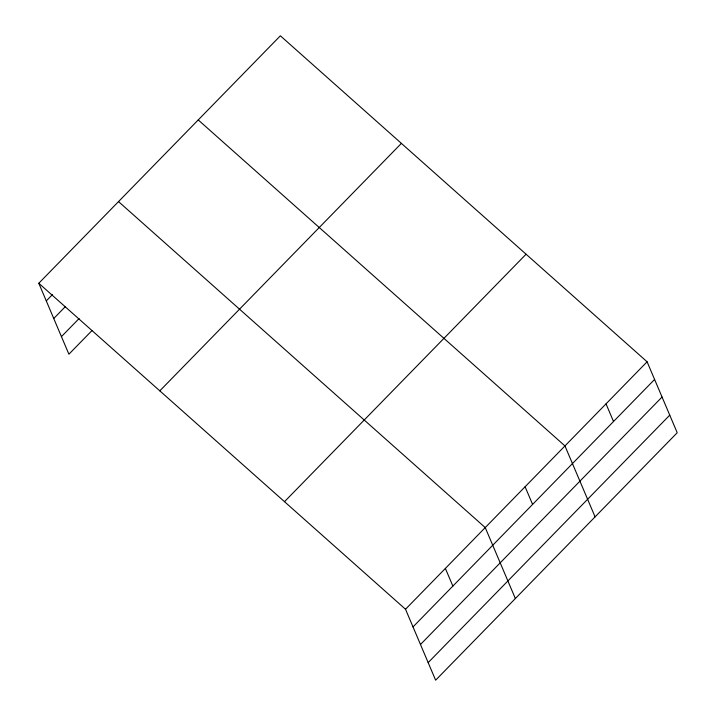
<?xml version="1.0" encoding="UTF-8"?>
<svg xmlns="http://www.w3.org/2000/svg" width="716" height="716" viewBox="0 0 716 716"><rect width="100%" height="100%" fill="white"/><g stroke="black" fill="none" stroke-linecap="round" stroke-linejoin="round"><path stroke-width="1.07" d="M38.789 283.267L280.368 35.8L647.094 361.786L677.211 432.733L435.632 680.2L405.516 609.253L38.789 283.267L68.906 354.214L91.899 330.658M46.28 300.926L52.42 294.643M53.745 318.513L65.246 306.734M61.442 336.627L79.073 318.566M159.811 390.846L401.39 143.379M284.503 501.683L526.072 254.216M405.516 609.253L647.094 361.786M413.016 626.912L654.585 379.444M420.48 644.498L662.058 397.022M428.168 662.613L669.746 415.146M198.234 119.939L564.96 445.925L595.077 516.871M118.516 201.608L485.242 527.594L515.35 598.531M606.031 403.86L613.523 421.509M525.097 486.764L532.597 504.413M445.379 568.423L452.87 586.082"/></g></svg>
